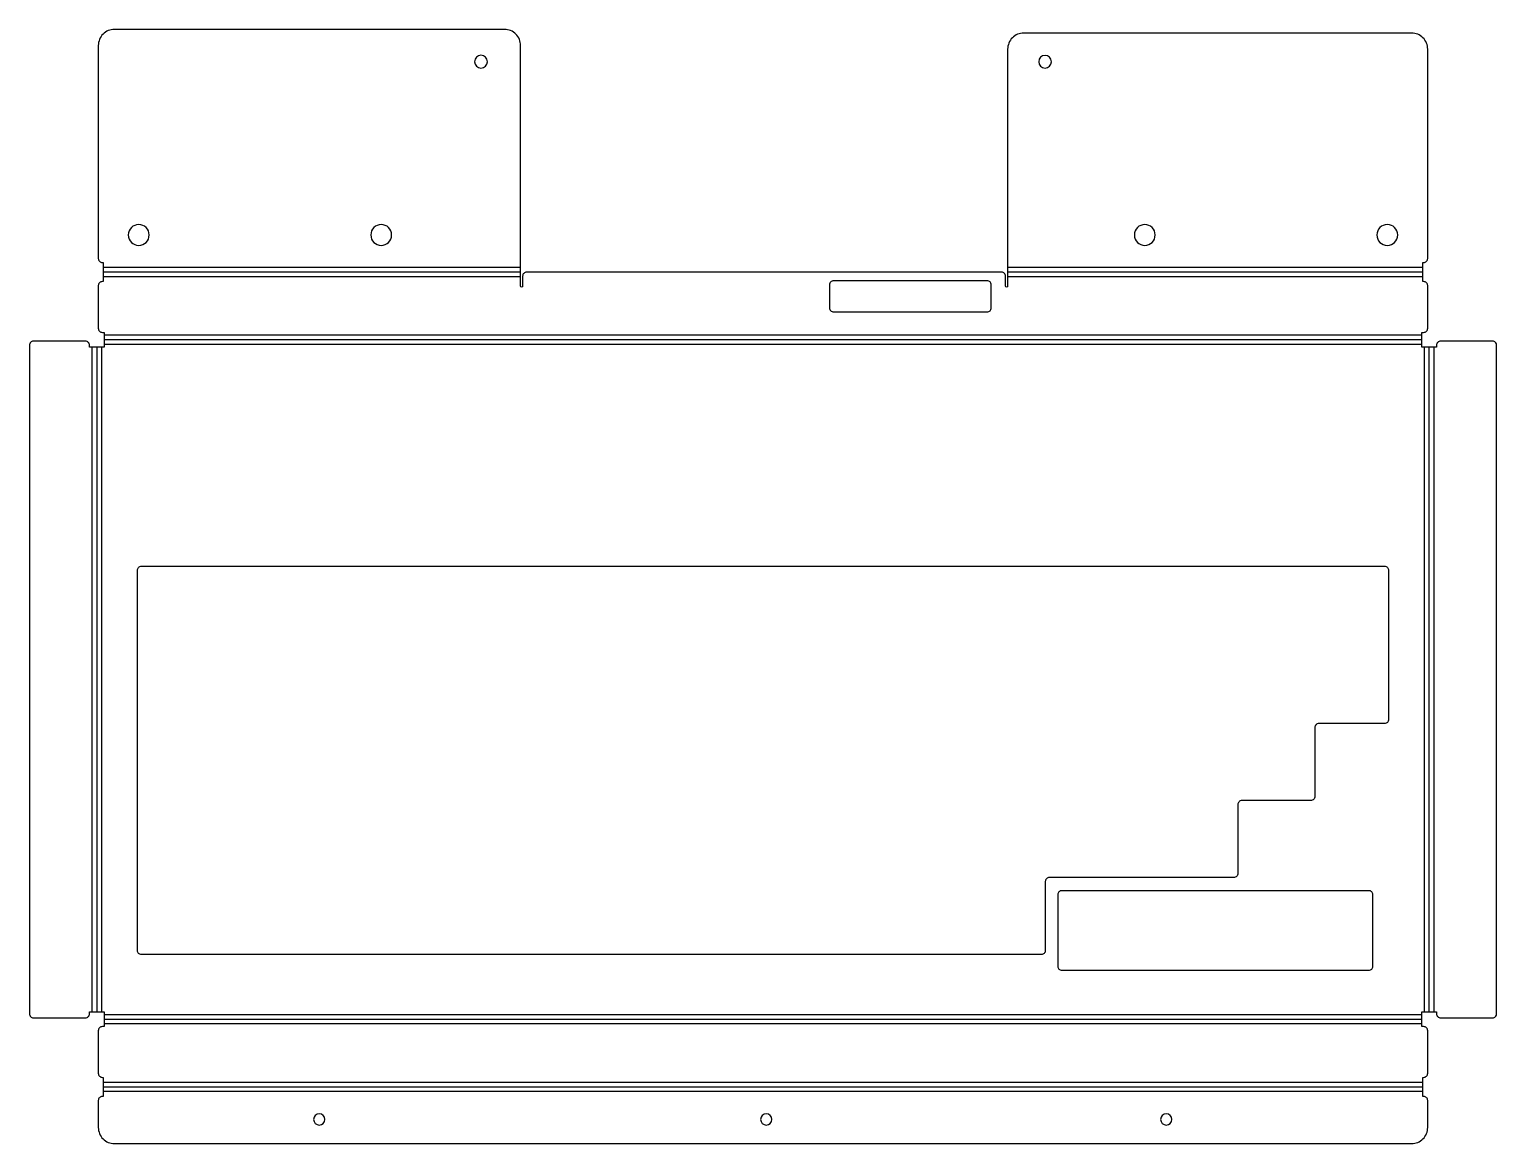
# Model space of a CAD drawing. Header units: millimetres. Extents: x -21 to 342, y 0 to 276.
import ezdxf

# ---------------------------------------------------------------- set-up
doc = ezdxf.new("R2010")
doc.units = ezdxf.units.MM

msp = doc.modelspace()

# ---------------------------------------------------------------- linework, layer by layer
at = {"layer": 'BEND'}
for p, q in [((100.49, 215.58), (-2.8, 215.58)), ((323.72, 215.58), (220.99, 215.58)), ((-4.35, 197.01), (-4.35, 32.6)), ((323.44, 198.84), (-2.52, 198.84)), ((325.27, 32.6), (325.27, 197.01)), ((-2.52, 30.77), (323.44, 30.77)), ((-2.8, 14.03), (323.72, 14.03))]:
    msp.add_line(p, q, dxfattribs=at)
at = {"layer": 'BEND_EXTENT'}
for p, q in [((-2.8, 216.75), (100.49, 216.75)), ((100.49, 214.41), (-2.8, 214.41)), ((220.99, 216.75), (323.72, 216.75)), ((323.72, 214.41), (220.99, 214.41)), ((-2.52, 200.01), (323.44, 200.01)), ((-5.52, 32.6), (-5.52, 197.01)), ((-3.18, 197.01), (-3.18, 32.6)), ((323.44, 197.66), (-2.52, 197.66)), ((324.1, 32.6), (324.1, 197.01)), ((326.44, 197.01), (326.44, 32.6)), ((-2.52, 31.94), (323.44, 31.94)), ((323.44, 29.6), (-2.52, 29.6)), ((-2.8, 15.2), (323.72, 15.2)), ((323.72, 12.86), (-2.8, 12.86))]:
    msp.add_line(p, q, dxfattribs=at)
at = {"layer": 'INTERIOR_PROFILES'}
for points in [[(176.92, 206.72, 0.414214), (177.92, 205.72), (215.92, 205.72, 0.414214), (216.92, 206.72), (216.92, 212.42, 0.414214), (215.92, 213.42), (177.92, 213.42, 0.414214), (176.92, 212.42)], [(6.68, 142.81), (314.24, 142.81, -0.414214), (315.24, 141.81), (315.24, 104.91, -0.414214), (314.24, 103.91), (297.99, 103.91, 0.414214), (296.99, 102.91), (296.99, 85.86, -0.414214), (295.99, 84.86), (278.94, 84.86, 0.414214), (277.94, 83.86), (277.94, 66.81, -0.414214), (276.94, 65.81), (231.31, 65.81, 0.414214), (230.31, 64.81), (230.31, 47.76, -0.414214), (229.31, 46.76), (6.68, 46.76, -0.414214), (5.68, 47.76), (5.68, 141.81, -0.414214)], [(233.48, 43.8), (233.48, 61.65, -0.414214), (234.48, 62.65), (310.28, 62.65, -0.414214), (311.28, 61.65), (311.28, 43.8, -0.414214), (310.28, 42.8), (234.48, 42.8, -0.414214)]]:
    msp.add_lwpolyline(points, format="xyb", close=True, dxfattribs=at)
at = {"layer": 'INTERIOR_PROFILES', "extrusion": (0, 0, -1)}
for centre, radius in [((-90.68, 267.6), 1.58), ((-230.24, 267.6), 1.57), ((-6, 224.75), 2.58), ((-66, 224.75), 2.58), ((-254.92, 224.75), 2.58), ((-314.92, 224.75), 2.58), ((-50.68, 6), 1.4), ((-161.28, 6), 1.4), ((-260.24, 6), 1.4)]:
    msp.add_circle(centre, radius, dxfattribs=at)
at = {"layer": 'OUTER_PROFILES'}
msp.add_lwpolyline([(100.99, 214.55), (100.99, 212.09, -1), (100.49, 212.09), (100.49, 271.6, 0.414214), (96.49, 275.6), (0, 275.6, 0.414214), (-4, 271.6), (-4, 218.95, 0.414214), (-3, 217.95), (-2.8, 217.95), (-2.8, 213.21), (-3, 213.21, 0.414214), (-4, 212.21), (-4, 201.66, 0.414214), (-3, 200.66), (-2.52, 200.66), (-2.52, 197.01), (-6.18, 197.01), (-6.18, 197.48, 0.414214), (-7.18, 198.48), (-20.06, 198.48, 0.414214), (-21.06, 197.48), (-21.06, 32.12, 0.414214), (-20.06, 31.12), (-7.18, 31.12, 0.414214), (-6.18, 32.12), (-6.18, 32.6), (-2.52, 32.6), (-2.52, 28.94), (-3, 28.94, 0.414214), (-4, 27.94), (-4, 17.4, 0.414214), (-3, 16.4), (-2.8, 16.4), (-2.8, 11.66), (-3, 11.66, 0.414214), (-4, 10.66), (-4, 4, 0.414214), (0, 0), (320.92, 0, 0.414214), (324.92, 4), (324.92, 10.66, 0.414214), (323.92, 11.66), (323.72, 11.66), (323.72, 16.4), (323.92, 16.4, 0.414214), (324.92, 17.4), (324.92, 27.94, 0.414214), (323.92, 28.94), (323.44, 28.94), (323.44, 32.6), (327.1, 32.6), (327.1, 32.12, 0.414214), (328.1, 31.12), (340.98, 31.12, 0.414214), (341.98, 32.12), (341.98, 197.48, 0.414214), (340.98, 198.48), (328.1, 198.48, 0.414214), (327.1, 197.48), (327.1, 197.01), (323.44, 197.01), (323.44, 200.66), (323.92, 200.66, 0.414214), (324.92, 201.66), (324.92, 212.21, 0.414214), (323.92, 213.21), (323.72, 213.21), (323.72, 217.95), (323.92, 217.95, 0.414214), (324.92, 218.95), (324.92, 270.69, 0.414214), (320.92, 274.69), (224.99, 274.69, 0.414214), (220.99, 270.69), (220.99, 212.09, -1), (220.49, 212.09), (220.49, 214.55, 0.414214), (219.49, 215.55), (101.99, 215.55, 0.414214)], format="xyb", close=True, dxfattribs=at)

doc.saveas('drawing.dxf')
